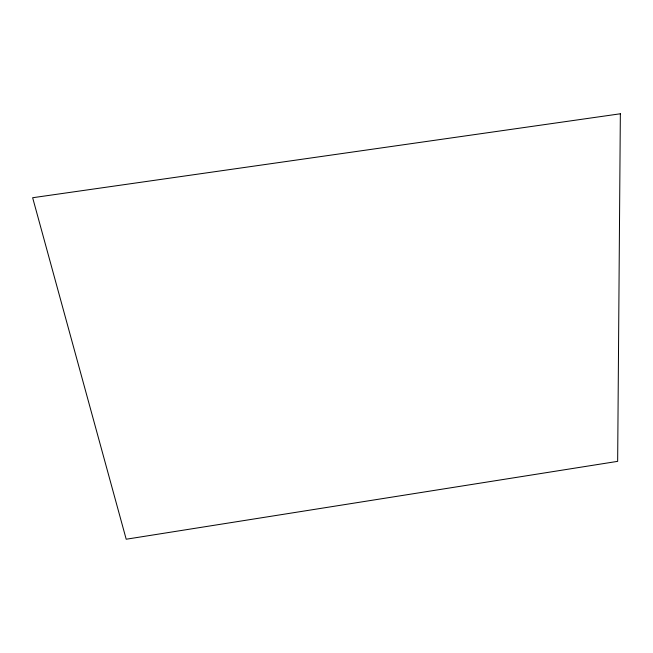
<?xml version="1.0" encoding="UTF-8"?>
<svg xmlns="http://www.w3.org/2000/svg" width="653" height="653" viewBox="0 0 653 653"><rect width="100%" height="100%" fill="white"/><g stroke="black" fill="none" stroke-linecap="round" stroke-linejoin="round"><path stroke-width="0.98" d="M620.35 113.777L617.656 461.353L126.2 539.223L32.65 197.728L620.35 113.777"/></g></svg>
